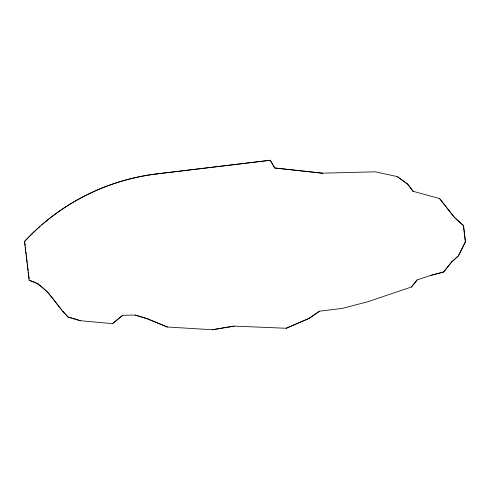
<?xml version="1.0" encoding="UTF-8"?>
<svg xmlns="http://www.w3.org/2000/svg" width="490" height="490" viewBox="0 0 490 490"><rect width="100%" height="100%" fill="white"/><g stroke="black" fill="none" stroke-linecap="round" stroke-linejoin="round"><path stroke-width="0.73" d="M430.526 275.454L443.493 272.024L451.633 261.881L458.322 255.854L465.322 241.809L463.393 225.59L454.248 217.346L439.579 198.524L454.426 217.346L463.565 225.59L465.5 241.809L458.493 255.854L451.811 261.881L443.664 272.024L430.526 275.454L417.143 279.913L411.496 286.895L417.143 279.913M122.672 315.303L112.48 323.657L122.672 315.303L135.136 315.052L147.459 318.806L167.298 326.989L147.288 318.806L135.136 315.052M319.615 311.162L308.786 318.592L286.166 328.269L308.608 318.592L319.615 311.162L342.032 308.449L367.592 301.816L411.674 286.895M234.177 326.101L212.348 329.746L234.177 326.101L286.344 328.269M112.651 323.657L80.409 320.711L68.024 316.969C55.094 304.792 47.591 285.254 29.137 280.335L24.5 241.435A217.088 216.017 -90 0 1 156.825 173.907L270.235 160.255L274.865 167.99L322.316 173.178L274.694 167.99L270.235 160.255M156.825 173.907L270.413 160.255M322.138 173.178L375.334 171.819L397.298 176.602L407.729 184.105L413.064 191.253L407.551 184.105L397.298 176.602M24.5 241.435L24.678 241.435A217.088 216.017 -90 0 1 40.119 226.368M37.944 283.784L48.118 292.567L61.789 310.005M68.024 316.969L80.409 320.711M167.127 326.989L212.525 329.746M412.892 191.253L439.579 198.524M29.988 280.599L38.116 283.784M62.751 311.138L67.706 316.436M24.678 241.435L25.21 245.925M25.388 247.419L25.743 250.415M25.921 251.909L26.191 254.157M26.368 255.651L27.171 262.383M27.348 263.877L28.151 270.609M28.328 272.109L29.131 278.841M41.803 224.898A217.088 216.017 -90 0 1 157.002 173.907"/></g></svg>
